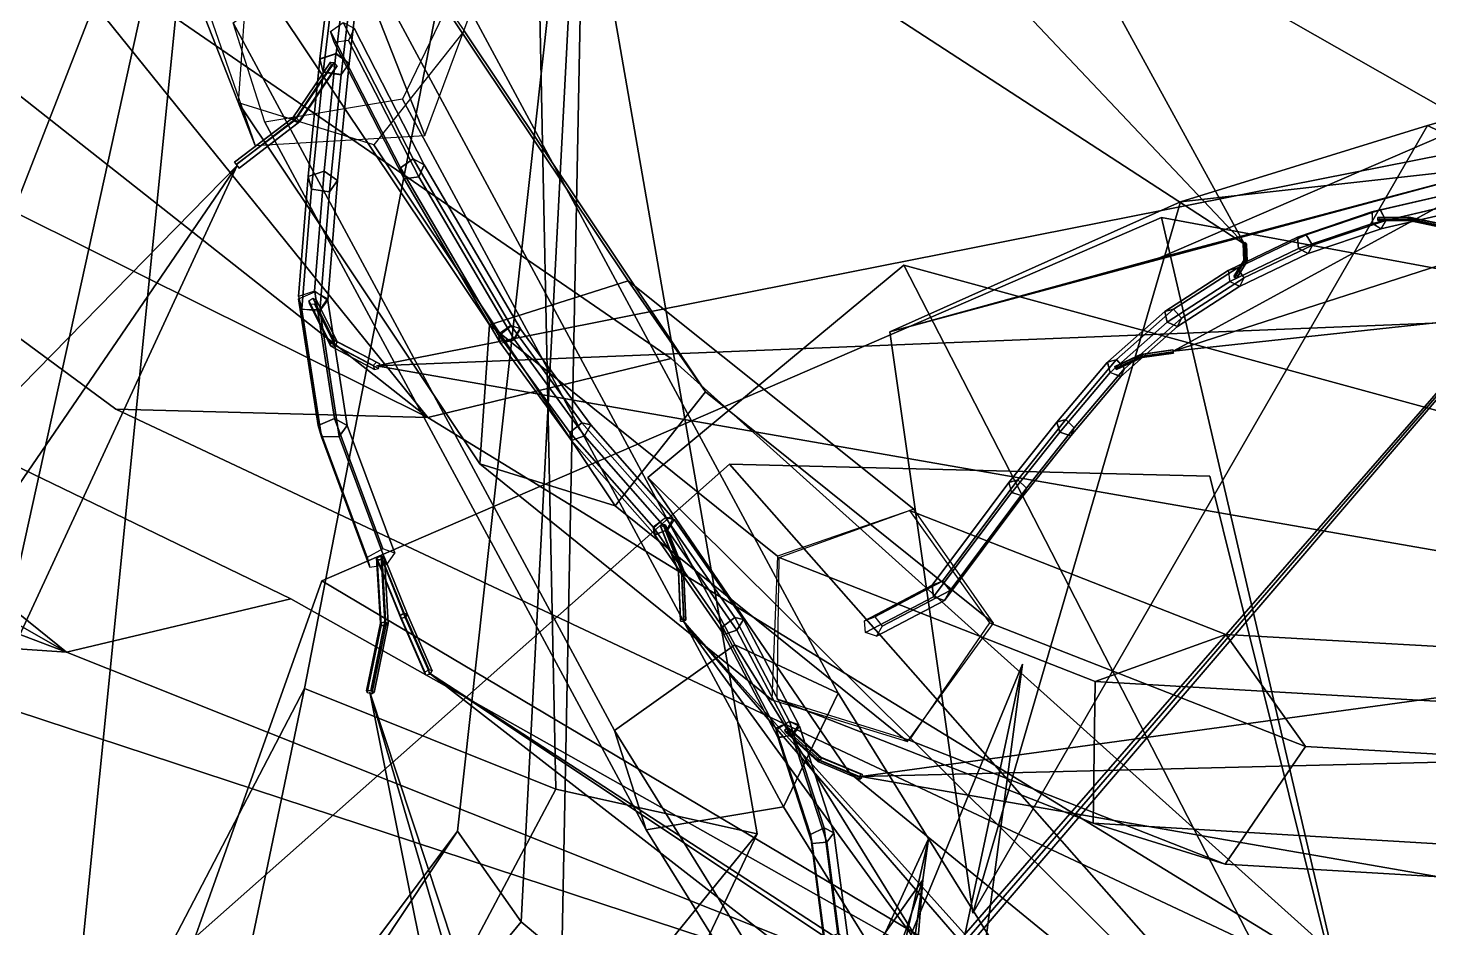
# Model space of a CAD drawing. Header units: metres. Extents: x -422 to 269, y -311 to 154.
# Drawn here: x 3.59 to 45.12, y -67.05 to -40.37 of the extents above; entities that cross this region are included whole.
import ezdxf

# ---------------------------------------------------------------- set-up
doc = ezdxf.new("R2010")
doc.units = ezdxf.units.M

msp = doc.modelspace()

# ---------------------------------------------------------------- linework, layer by layer
at = {"layer": 'coral-li_Intrnd', "color": 3}
for points in [[(8.8294, -26.9707, 441.747), (15.3531, -43.555, 476.1746), (17.01031, -39.08839, 478.0066), (10.4259, -22.3167, 443.1053)], [(2.1388, -22.4896, 443.6466), (8.822, -39.5662, 479.3189), (10.3215, -43.8486, 476.981), (3.7371, -27.07698, 442.0797)], [(3.7371, -27.07698, 442.0797), (10.3215, -43.8486, 476.981), (15.3531, -43.555, 476.1746), (8.8294, -26.9707, 441.747)], [(14.2217, -37.1578, 478.9476), (21.3775, -47.8616, 510.021), (17.2648, -49.1736, 510.5162), (10.109, -38.4697, 479.4427)], [(16.513, -40.4539, 477.2845), (23.6687, -51.1578, 508.358), (21.3775, -47.8616, 510.021), (14.2217, -37.1578, 478.9476)], [(13.2412, -37.6686, 480.4491), (24.5394, -58.6571, 504.1804), (20.9672, -61.1994, 503.6326), (9.6689, -40.2109, 479.9014)], [(16.304, -39.1038, 477.7216), (27.6022, -60.09235, 501.4528), (24.5394, -58.6571, 504.1804), (13.2412, -37.6686, 480.4491)], [(10.109, -38.4697, 479.4427), (17.2648, -49.1736, 510.5162), (16.9759, -53.2928, 509.1638), (9.8201, -42.5889, 478.0903)], [(14.6872, -42.4759, 475.509), (25.9854, -63.4644, 499.2403), (27.6022, -60.09235, 501.4528), (16.304, -39.1038, 477.7216)], [(9.6689, -40.2109, 479.9014), (20.9672, -61.1994, 503.6326), (21.9082, -64.1446, 500.5797), (10.61, -43.1562, 476.8484)], [(13.8377, -43.8337, 476.7363), (20.9935, -54.5376, 507.8098), (23.6687, -51.1578, 508.358), (16.513, -40.4539, 477.2845)], [(9.8201, -42.5889, 478.0903), (16.9759, -53.2928, 509.1638), (20.9935, -54.5376, 507.8098), (13.8377, -43.8337, 476.7363)], [(10.61, -43.1562, 476.8484), (21.9082, -64.1446, 500.5797), (25.9854, -63.4644, 499.2403), (14.6872, -42.4759, 475.509)], [(21.3775, -47.8616, 510.021), (29.846, -54.6389, 541.3796), (25.8064, -56.03267, 542.167), (17.2648, -49.1736, 510.5162)], [(23.6687, -51.1578, 508.358), (32.2104, -58.01692, 540.0087), (29.846, -54.6389, 541.3796), (21.3775, -47.8616, 510.021)], [(17.2648, -49.1736, 510.5162), (25.8064, -56.03267, 542.167), (25.6366, -60.285, 541.2902), (16.9759, -53.2928, 509.1638)], [(20.9935, -54.5376, 507.8098), (29.6542, -61.5298, 539.9362), (32.2104, -58.01692, 540.0087), (23.6687, -51.1578, 508.358)], [(16.9759, -53.2928, 509.1638), (25.6366, -60.285, 541.2902), (29.6542, -61.5298, 539.9362), (20.9935, -54.5376, 507.8098)], [(29.7186, -54.6718, 541.032), (39.09049, -58.348, 572.2198), (35.2205, -59.7446, 573.2181), (25.8486, -56.06844, 542.0303)], [(32.0883, -58.00178, 539.9274), (41.4601, -61.6779, 571.1152), (39.09049, -58.348, 572.2198), (29.7186, -54.6718, 541.032)], [(25.8486, -56.06844, 542.0303), (35.2205, -59.7446, 573.2181), (35.1622, -63.9508, 572.7397), (25.7904, -60.2745, 541.5519)], [(29.7049, -61.4875, 540.2327), (39.07676, -65.1637, 571.4205), (41.4601, -61.6779, 571.1152), (32.0883, -58.00178, 539.9274)], [(39.09049, -58.348, 572.2198), (49.2822, -58.9223, 602.9888), (45.4854, -60.3348, 604.2186), (35.2205, -59.7446, 573.2181)], [(41.4601, -61.6779, 571.1152), (51.725, -62.2682, 602.1158), (49.2822, -58.9223, 602.9888), (39.09049, -58.348, 572.2198)], [(24.5394, -58.6571, 504.1804), (40.7531, -84.8276, 519.9066), (37.1808, -87.3699, 519.3588), (20.9672, -61.1994, 503.6326)], [(27.6022, -60.09235, 501.4528), (43.2784, -85.3415, 516.4081), (40.7531, -84.8276, 519.9066), (24.5394, -58.6571, 504.1804)], [(35.2205, -59.7446, 573.2181), (45.4854, -60.3348, 604.2186), (45.5461, -64.5669, 604.1172), (35.1622, -63.9508, 572.7397)], [(25.9854, -63.4644, 499.2403), (41.3313, -88.1474, 513.7219), (43.2784, -85.3415, 516.4081), (27.6022, -60.09235, 501.4528)], [(25.7904, -60.2745, 541.5519), (35.1622, -63.9508, 572.7397), (39.07676, -65.1637, 571.4205), (29.7049, -61.4875, 540.2327)], [(20.9672, -61.1994, 503.6326), (37.1808, -87.3699, 519.3588), (37.5844, -89.3939, 515.535), (21.9082, -64.1446, 500.5797)], [(39.07676, -65.1637, 571.4205), (49.4606, -65.7798, 602.798), (51.725, -62.2682, 602.1158), (41.4601, -61.6779, 571.1152)], [(21.9082, -64.1446, 500.5797), (37.5844, -89.3939, 515.535), (41.3313, -88.1474, 513.7219), (25.9854, -63.4644, 499.2403)], [(35.1622, -63.9508, 572.7397), (45.5461, -64.5669, 604.1172), (49.4606, -65.7798, 602.798), (39.07676, -65.1637, 571.4205)]]:
    msp.add_3dface(points, dxfattribs=at)
at = {"layer": 'coral-li_Leaf', "color": 3}
for points in [[(16.02796, -21.8042, 609.7144), (18.163, -7.5402, 603.7017), (39.652, -46.7758, 560.868)], [(16.02796, -21.8042, 609.7144), (39.652, -46.7758, 560.868), (18.163, -7.5402, 603.7017)], [(34.1763, -24.8203, 624.5318), (38.7529, -10.3708, 620.7316), (48.8098, -44.6037, 570.1064)], [(34.1763, -24.8203, 624.5318), (48.8098, -44.6037, 570.1064), (38.7529, -10.3708, 620.7316)], [(48.4877, -12.2165, 745.677), (38.9905, -14.2414, 740.1945), (69.00997, -41.02373, 721.8873)], [(48.4877, -12.2165, 745.677), (69.00997, -41.02373, 721.8873), (38.9905, -14.2414, 740.1945)], [(39.652, -46.7758, 560.868), (16.8944, -31.972, 615.1464), (16.02796, -21.8042, 609.7144)], [(39.652, -46.7758, 560.868), (16.02796, -21.8042, 609.7144), (16.8944, -31.972, 615.1464)], [(85.06462, -34.6058, 587.9664), (87.9176, -22.4922, 578.5168), (37.5318, -49.9551, 555.2147)], [(85.06462, -34.6058, 587.9664), (37.5318, -49.9551, 555.2147), (87.9176, -22.4922, 578.5168)], [(48.8098, -44.6037, 570.1064), (33.3253, -35.7768, 628.1195), (34.1763, -24.8203, 624.5318)], [(48.8098, -44.6037, 570.1064), (34.1763, -24.8203, 624.5318), (33.3253, -35.7768, 628.1195)], [(19.2282, -62.9373, 558.4366), (18.4611, -25.57, 562.1741), (11.7845, -59.9527, 551.3423)], [(19.2282, -62.9373, 558.4366), (11.7845, -59.9527, 551.3423), (18.4611, -25.57, 562.1741)], [(25.2035, -64.2617, 564.9236), (18.4611, -25.57, 562.1741), (19.2282, -62.9373, 558.4366)], [(25.2035, -64.2617, 564.9236), (19.2282, -62.9373, 558.4366), (18.4611, -25.57, 562.1741)], [(18.2017, -66.8728, 584.2898), (20.1626, -29.3678, 584.9283), (16.3205, -64.1819, 574.0983)], [(18.2017, -66.8728, 584.2898), (16.3205, -64.1819, 574.0983), (20.1626, -29.3678, 584.9283)], [(19.4099, -67.8806, 593.0683), (20.1626, -29.3678, 584.9283), (18.2017, -66.8728, 584.2898)], [(19.4099, -67.8806, 593.0683), (18.2017, -66.8728, 584.2898), (20.1626, -29.3678, 584.9283)], [(8.8488, -31.1895, 426.4956), (-17.1953, -98.00974, 483.3488), (-7.8821, -107.2005, 471.8296)], [(8.8488, -31.1895, 426.4956), (-7.8821, -107.2005, 471.8296), (-17.1953, -98.00974, 483.3488)], [(-7.8821, -107.2005, 471.8296), (-0.06892, -120.0854, 453.7139), (8.8488, -31.1895, 426.4956)], [(-7.8821, -107.2005, 471.8296), (8.8488, -31.1895, 426.4956), (-0.06892, -120.0854, 453.7139)], [(37.5318, -49.9551, 555.2147), (84.5416, -44.8698, 593.2596), (85.06462, -34.6058, 587.9664)], [(37.5318, -49.9551, 555.2147), (85.06462, -34.6058, 587.9664), (84.5416, -44.8698, 593.2596)], [(15.4414, -51.9185, 707.0079), (3.307, -36.8597, 730.7693), (-3.2306, -37.1922, 724.7124)], [(15.4414, -51.9185, 707.0079), (-3.2306, -37.1922, 724.7124), (3.307, -36.8597, 730.7693)], [(22.6514, -50.1684, 712.2614), (3.307, -36.8597, 730.7693), (15.4414, -51.9185, 707.0079)], [(22.6514, -50.1684, 712.2614), (15.4414, -51.9185, 707.0079), (3.307, -36.8597, 730.7693)], [(15.4414, -51.9185, 707.0079), (-3.2306, -37.1922, 724.7124), (-11.9291, -38.3028, 718.5682)], [(15.4414, -51.9185, 707.0079), (-11.9291, -38.3028, 718.5682), (-3.2306, -37.1922, 724.7124)], [(13.9166, -50.3892, 448.5619), (80.1305, -37.2734, 510.3617), (88.5423, -47.3696, 498.9071)], [(13.9166, -50.3892, 448.5619), (88.5423, -47.3696, 498.9071), (80.1305, -37.2734, 510.3617)], [(47.4954, -44.4324, 777.679), (37.1304, -47.1856, 774.6223), (58.3843, -38.0019, 736.9721)], [(47.4954, -44.4324, 777.679), (58.3843, -38.0019, 736.9721), (37.1304, -47.1856, 774.6223)], [(15.4414, -51.9185, 707.0079), (-11.9291, -38.3028, 718.5682), (6.1895, -51.6739, 698.9246)], [(15.4414, -51.9185, 707.0079), (6.1895, -51.6739, 698.9246), (-11.9291, -38.3028, 718.5682)], [(26.6355, -72.6603, 598.7407), (55.1225, -39.9657, 593.3554), (28.1522, -71.4602, 589.033)], [(26.6355, -72.6603, 598.7407), (28.1522, -71.4602, 589.033), (55.1225, -39.9657, 593.3554)], [(28.1522, -71.4602, 589.033), (55.1225, -39.9657, 593.3554), (30.5363, -68.4113, 577.797)], [(28.1522, -71.4602, 589.033), (30.5363, -68.4113, 577.797), (55.1225, -39.9657, 593.3554)], [(54.4374, -40.64, 780.0219), (45.07142, -43.2593, 805.351), (47.4954, -44.4324, 777.679)], [(54.4374, -40.64, 780.0219), (47.4954, -44.4324, 777.679), (45.07142, -43.2593, 805.351)], [(45.07142, -43.2593, 805.351), (31.598, -66.613, 828.7953), (37.754, -45.5209, 802.7347)], [(45.07142, -43.2593, 805.351), (37.754, -45.5209, 802.7347), (31.598, -66.613, 828.7953)], [(47.4954, -44.4324, 777.679), (45.07142, -43.2593, 805.351), (37.754, -45.5209, 802.7347)], [(47.4954, -44.4324, 777.679), (37.754, -45.5209, 802.7347), (45.07142, -43.2593, 805.351)], [(47.4954, -44.4324, 777.679), (37.754, -45.5209, 802.7347), (29.1364, -49.3808, 800.4421)], [(47.4954, -44.4324, 777.679), (29.1364, -49.3808, 800.4421), (37.754, -45.5209, 802.7347)], [(47.4954, -44.4324, 777.679), (29.1364, -49.3808, 800.4421), (37.1304, -47.1856, 774.6223)], [(47.4954, -44.4324, 777.679), (37.1304, -47.1856, 774.6223), (29.1364, -49.3808, 800.4421)], [(9.782, -44.4468, 439.39), (-46.3025, -101.7557, 483.5005), (-37.1597, -113.1138, 473.9453)], [(9.782, -44.4468, 439.39), (-37.1597, -113.1138, 473.9453), (-46.3025, -101.7557, 483.5005)], [(-37.1597, -113.1138, 473.9453), (-28.7349, -127.6061, 457.385), (9.782, -44.4468, 439.39)], [(-37.1597, -113.1138, 473.9453), (9.782, -44.4468, 439.39), (-28.7349, -127.6061, 457.385)], [(37.754, -45.5209, 802.7347), (31.598, -66.613, 828.7953), (29.1364, -49.3808, 800.4421)], [(37.754, -45.5209, 802.7347), (29.1364, -49.3808, 800.4421), (31.598, -66.613, 828.7953)], [(4.7261, -58.8777, 712.988), (-10.1312, -46.8893, 736.9495), (-16.132, -46.9452, 730.3521)], [(4.7261, -58.8777, 712.988), (-16.132, -46.9452, 730.3521), (-10.1312, -46.8893, 736.9495)], [(11.3776, -57.2993, 718.9808), (-10.1312, -46.8893, 736.9495), (4.7261, -58.8777, 712.988)], [(11.3776, -57.2993, 718.9808), (4.7261, -58.8777, 712.988), (-10.1312, -46.8893, 736.9495)], [(4.7261, -58.8777, 712.988), (-16.132, -46.9452, 730.3521), (-24.2304, -47.8742, 723.4096)], [(4.7261, -58.8777, 712.988), (-24.2304, -47.8742, 723.4096), (-16.132, -46.9452, 730.3521)], [(88.5423, -47.3696, 498.9071), (97.9861, -65.04627, 486.5136), (13.9166, -50.3892, 448.5619)], [(88.5423, -47.3696, 498.9071), (13.9166, -50.3892, 448.5619), (97.9861, -65.04627, 486.5136)], [(4.7261, -58.8777, 712.988), (-24.2304, -47.8742, 723.4096), (-3.8468, -58.2947, 704.2039)], [(4.7261, -58.8777, 712.988), (-3.8468, -58.2947, 704.2039), (-24.2304, -47.8742, 723.4096)], [(44.2636, -69.601, 674.4064), (22.6514, -50.1684, 712.2614), (15.4414, -51.9185, 707.0079)], [(44.2636, -69.601, 674.4064), (15.4414, -51.9185, 707.0079), (22.6514, -50.1684, 712.2614)], [(15.4414, -51.9185, 707.0079), (6.1895, -51.6739, 698.9246), (44.2636, -69.601, 674.4064)], [(15.4414, -51.9185, 707.0079), (44.2636, -69.601, 674.4064), (6.1895, -51.6739, 698.9246)], [(28.273, -62.5628, 496.9075), (104.0102, -52.2084, 502.7668), (103.464, -60.7, 490.8983)], [(28.273, -62.5628, 496.9075), (103.464, -60.7, 490.8983), (104.0102, -52.2084, 502.7668)], [(37.05056, -71.7541, 681.4352), (11.3776, -57.2993, 718.9808), (4.7261, -58.8777, 712.988)], [(37.05056, -71.7541, 681.4352), (4.7261, -58.8777, 712.988), (11.3776, -57.2993, 718.9808)], [(22.9997, -57.9334, 492.1907), (73.4949, -114.1384, 505.1874), (72.3439, -114.9954, 490.6544)], [(22.9997, -57.9334, 492.1907), (72.3439, -114.9954, 490.6544), (73.4949, -114.1384, 505.1874)], [(72.3439, -114.9954, 490.6544), (67.4356, -119.0741, 471.9749), (22.9997, -57.9334, 492.1907)], [(72.3439, -114.9954, 490.6544), (22.9997, -57.9334, 492.1907), (67.4356, -119.0741, 471.9749)], [(4.7261, -58.8777, 712.988), (-3.8468, -58.2947, 704.2039), (37.05056, -71.7541, 681.4352)], [(4.7261, -58.8777, 712.988), (37.05056, -71.7541, 681.4352), (-3.8468, -58.2947, 704.2039)], [(27.7288, -84.2974, 723.2428), (33.06549, -59.2292, 745.7157), (26.03979, -76.2777, 718.0227)], [(27.7288, -84.2974, 723.2428), (26.03979, -76.2777, 718.0227), (33.06549, -59.2292, 745.7157)], [(28.9359, -90.2897, 728.5474), (33.06549, -59.2292, 745.7157), (27.7288, -84.2974, 723.2428)], [(28.9359, -90.2897, 728.5474), (27.7288, -84.2974, 723.2428), (33.06549, -59.2292, 745.7157)], [(15.4539, -59.4754, 453.4123), (69.6999, -94.7582, 518.1272), (77.5487, -100.8971, 503.8229)], [(15.4539, -59.4754, 453.4123), (77.5487, -100.8971, 503.8229), (69.6999, -94.7582, 518.1272)], [(77.5487, -100.8971, 503.8229), (84.7795, -113.3879, 485.1966), (15.4539, -59.4754, 453.4123)], [(77.5487, -100.8971, 503.8229), (15.4539, -59.4754, 453.4123), (84.7795, -113.3879, 485.1966)], [(5.9436, -87.9887, 567.0916), (11.7845, -59.9527, 551.3423), (-1.7136, -85.8371, 557.7249)], [(5.9436, -87.9887, 567.0916), (-1.7136, -85.8371, 557.7249), (11.7845, -59.9527, 551.3423)], [(5.9436, -87.9887, 567.0916), (19.2282, -62.9373, 558.4366), (11.7845, -59.9527, 551.3423)], [(5.9436, -87.9887, 567.0916), (11.7845, -59.9527, 551.3423), (19.2282, -62.9373, 558.4366)], [(13.7229, -60.05793, 452.7864), (27.3334, -128.1166, 512.4379), (35.5973, -134.5255, 498.4903)], [(13.7229, -60.05793, 452.7864), (35.5973, -134.5255, 498.4903), (27.3334, -128.1166, 512.4379)], [(35.5973, -134.5255, 498.4903), (41.8966, -145.3076, 478.5076), (13.7229, -60.05793, 452.7864)], [(35.5973, -134.5255, 498.4903), (13.7229, -60.05793, 452.7864), (41.8966, -145.3076, 478.5076)], [(103.464, -60.7, 490.8983), (103.0486, -75.5468, 477.8963), (28.273, -62.5628, 496.9075)], [(103.464, -60.7, 490.8983), (28.273, -62.5628, 496.9075), (103.0486, -75.5468, 477.8963)], [(5.9436, -87.9887, 567.0916), (25.2035, -64.2617, 564.9236), (19.2282, -62.9373, 558.4366)], [(5.9436, -87.9887, 567.0916), (19.2282, -62.9373, 558.4366), (25.2035, -64.2617, 564.9236)], [(-0.6458, -89.7313, 585.3918), (16.3205, -64.1819, 574.0983), (-1.5586, -88.1099, 573.2454)], [(-0.6458, -89.7313, 585.3918), (-1.5586, -88.1099, 573.2454), (16.3205, -64.1819, 574.0983)], [(-0.6458, -89.7313, 585.3918), (18.2017, -66.8728, 584.2898), (16.3205, -64.1819, 574.0983)], [(-0.6458, -89.7313, 585.3918), (16.3205, -64.1819, 574.0983), (18.2017, -66.8728, 584.2898)], [(12.8257, -90.3944, 572.5225), (25.2035, -64.2617, 564.9236), (5.9436, -87.9887, 567.0916)], [(12.8257, -90.3944, 572.5225), (5.9436, -87.9887, 567.0916), (25.2035, -64.2617, 564.9236)], [(24.8545, -88.2733, 716.4998), (30.2765, -64.4138, 740.2328), (23.107, -79.9937, 711.7236)], [(24.8545, -88.2733, 716.4998), (23.107, -79.9937, 711.7236), (30.2765, -64.4138, 740.2328)], [(26.115, -94.5343, 721.4713), (30.2765, -64.4138, 740.2328), (24.8545, -88.2733, 716.4998)], [(26.115, -94.5343, 721.4713), (24.8545, -88.2733, 716.4998), (30.2765, -64.4138, 740.2328)], [(19.3424, -97.4478, 513.4589), (30.1134, -65.6266, 496.658), (10.1946, -93.6454, 509.3961)], [(19.3424, -97.4478, 513.4589), (10.1946, -93.6454, 509.3961), (30.1134, -65.6266, 496.658)], [(27.405, -99.3787, 516.7458), (30.1134, -65.6266, 496.658), (19.3424, -97.4478, 513.4589)], [(27.405, -99.3787, 516.7458), (19.3424, -97.4478, 513.4589), (30.1134, -65.6266, 496.658)], [(-0.6458, -89.7313, 585.3918), (19.4099, -67.8806, 593.0683), (18.2017, -66.8728, 584.2898)], [(-0.6458, -89.7313, 585.3918), (18.2017, -66.8728, 584.2898), (19.4099, -67.8806, 593.0683)]]:
    msp.add_3dface(points, dxfattribs=at)
at = {"layer": 'coral-li_Mrstm', "color": 3}
for points in [[(44.08568, -75.6632, 716.5042), (37.1841, -45.9882, 748.7649), (12.2984, -56.7617, 759.0273)], [(44.08568, -75.6632, 716.5042), (12.2984, -56.7617, 759.0273), (37.1841, -45.9882, 748.7649)], [(44.08568, -75.6632, 716.5042), (58.3377, -49.9068, 721.7338), (37.1841, -45.9882, 748.7649)], [(44.08568, -75.6632, 716.5042), (37.1841, -45.9882, 748.7649), (58.3377, -49.9068, 721.7338)], [(44.08568, -75.6632, 716.5042), (29.5506, -47.4008, 747.6723), (21.9633, -53.6983, 715.2607)], [(44.08568, -75.6632, 716.5042), (21.9633, -53.6983, 715.2607), (29.5506, -47.4008, 747.6723)], [(44.08568, -75.6632, 716.5042), (51.6884, -53.4428, 767.7328), (29.5506, -47.4008, 747.6723)], [(44.08568, -75.6632, 716.5042), (29.5506, -47.4008, 747.6723), (51.6884, -53.4428, 767.7328)], [(44.08568, -75.6632, 716.5042), (66.1903, -62.4704, 752.8196), (57.1593, -48.2001, 723.4507)], [(44.08568, -75.6632, 716.5042), (57.1593, -48.2001, 723.4507), (66.1903, -62.4704, 752.8196)], [(44.08568, -75.6632, 716.5042), (57.1593, -48.2001, 723.4507), (50.704, -51.6418, 705.4044)], [(44.08568, -75.6632, 716.5042), (50.704, -51.6418, 705.4044), (57.1593, -48.2001, 723.4507)], [(44.08568, -75.6632, 716.5042), (62.6513, -58.8295, 704.848), (58.3377, -49.9068, 721.7338)], [(44.08568, -75.6632, 716.5042), (58.3377, -49.9068, 721.7338), (62.6513, -58.8295, 704.848)], [(44.08568, -75.6632, 716.5042), (24.3804, -53.3029, 714.1421), (6.01848, -69.5613, 738.4735)], [(44.08568, -75.6632, 716.5042), (6.01848, -69.5613, 738.4735), (24.3804, -53.3029, 714.1421)], [(44.08568, -75.6632, 716.5042), (38.6184, -53.6524, 700.7068), (24.3804, -53.3029, 714.1421)], [(44.08568, -75.6632, 716.5042), (24.3804, -53.3029, 714.1421), (38.6184, -53.6524, 700.7068)], [(44.08568, -75.6632, 716.5042), (70.1406, -69.1693, 751.8307), (51.6884, -53.4428, 767.7328)], [(44.08568, -75.6632, 716.5042), (51.6884, -53.4428, 767.7328), (70.1406, -69.1693, 751.8307)], [(44.08568, -75.6632, 716.5042), (21.9633, -53.6983, 715.2607), (27.9397, -62.4564, 698.9278)], [(44.08568, -75.6632, 716.5042), (27.9397, -62.4564, 698.9278), (21.9633, -53.6983, 715.2607)], [(44.08568, -75.6632, 716.5042), (12.2984, -56.7617, 759.0273), (4.9884, -77.2965, 737.7225)], [(44.08568, -75.6632, 716.5042), (4.9884, -77.2965, 737.7225), (12.2984, -56.7617, 759.0273)], [(44.08568, -75.6632, 716.5042), (68.3906, -90.2272, 765.2184), (66.1903, -62.4704, 752.8196)], [(44.08568, -75.6632, 716.5042), (66.1903, -62.4704, 752.8196), (68.3906, -90.2272, 765.2184)]]:
    msp.add_3dface(points, dxfattribs=at)
at = {"layer": 'coral-li_Petiole', "color": 3}
for points in [[(13.1159, -37.7284, 435.1492), (12.7153, -41.1262, 438.6627), (12.2353, -41.2867, 438.4524), (12.6371, -37.9382, 434.9845)], [(13.5054, -37.9681, 434.8641), (13.1022, -41.4171, 438.4257), (12.7153, -41.1262, 438.6627), (13.1159, -37.7284, 435.1492)], [(12.6371, -37.9382, 434.9845), (12.2353, -41.2867, 438.4524), (12.3371, -41.6729, 438.0906), (12.7422, -38.3026, 434.6016)], [(13.2758, -38.321, 434.5276), (12.8698, -41.7531, 438.0742), (13.1022, -41.4171, 438.4257), (13.5054, -37.9681, 434.8641)], [(12.7422, -38.3026, 434.6016), (12.3371, -41.6729, 438.0906), (12.8698, -41.7531, 438.0742), (13.2758, -38.321, 434.5276)], [(12.9235, -40.2053, 478.3245), (15.00063, -44.2522, 483.5614), (14.6294, -44.5164, 483.5045), (12.5523, -40.4695, 478.2676)], [(13.2518, -40.3736, 478.0643), (15.3289, -44.4205, 483.3011), (15.00063, -44.2522, 483.5614), (12.9235, -40.2053, 478.3245)], [(12.5523, -40.4695, 478.2676), (14.6294, -44.5164, 483.5045), (14.7373, -44.8416, 483.2104), (12.6602, -40.7947, 477.9735)], [(13.09006, -40.7358, 477.8486), (15.1671, -44.7826, 483.0854), (15.3289, -44.4205, 483.3011), (13.2518, -40.3736, 478.0643)], [(12.6602, -40.7947, 477.9735), (14.7373, -44.8416, 483.2104), (15.1671, -44.7826, 483.0854), (13.09006, -40.7358, 477.8486)], [(12.6569, -41.3912, 438.45), (11.5435, -43.04432, 439.4109), (11.4379, -43.03162, 439.3104), (12.5512, -41.3785, 438.3495)], [(12.5512, -41.3785, 438.3495), (11.4379, -43.03162, 439.3104), (11.4718, -43.1183, 439.2005), (12.5852, -41.4652, 438.2396)], [(12.5852, -41.4652, 438.2396), (11.4718, -43.1183, 439.2005), (11.5961, -43.184, 439.2315), (12.7095, -41.5309, 438.2706)], [(12.7536, -41.4855, 438.3999), (11.6402, -43.1385, 439.3608), (11.5435, -43.04432, 439.4109), (12.6569, -41.3912, 438.45)], [(12.7095, -41.5309, 438.2706), (11.5961, -43.184, 439.2315), (11.6402, -43.1385, 439.3608), (12.7536, -41.4855, 438.3999)], [(12.7146, -41.1325, 438.6691), (12.3687, -44.6103, 442.1134), (11.8887, -44.7708, 441.9032), (12.2346, -41.293, 438.4588)], [(12.2346, -41.293, 438.4588), (11.8887, -44.7708, 441.9032), (11.9915, -45.1482, 441.5324), (12.3374, -41.6705, 438.0881)], [(13.1025, -41.4146, 438.4232), (12.7566, -44.8924, 441.8676), (12.3687, -44.6103, 442.1134), (12.7146, -41.1325, 438.6691)], [(12.8707, -41.7452, 438.0662), (12.5248, -45.2229, 441.5105), (12.7566, -44.8924, 441.8676), (13.1025, -41.4146, 438.4232)], [(12.3374, -41.6705, 438.0881), (11.9915, -45.1482, 441.5324), (12.5248, -45.2229, 441.5105), (12.8707, -41.7452, 438.0662)], [(11.5435, -43.04432, 439.4109), (9.7629, -44.4142, 439.507), (9.7072, -44.3492, 439.3881), (11.4379, -43.03162, 439.3104)], [(11.4379, -43.03162, 439.3104), (9.7072, -44.3492, 439.3881), (9.756, -44.4204, 439.2728), (11.4718, -43.1183, 439.2005)], [(11.4718, -43.1183, 439.2005), (9.756, -44.4204, 439.2728), (9.8405, -44.5278, 439.3184), (11.5961, -43.184, 439.2315)], [(11.6402, -43.1385, 439.3608), (9.8447, -44.524, 439.4623), (9.7629, -44.4142, 439.507), (11.5435, -43.04432, 439.4109)], [(11.5961, -43.184, 439.2315), (9.8405, -44.5278, 439.3184), (9.8447, -44.524, 439.4623), (11.6402, -43.1385, 439.3608)], [(15.00063, -44.2522, 483.5614), (17.8967, -49.1932, 487.6068), (17.5255, -49.4573, 487.5498), (14.6294, -44.5164, 483.5045)], [(15.3289, -44.4205, 483.3011), (18.1871, -49.293, 487.2758), (17.8967, -49.1932, 487.6068), (15.00063, -44.2522, 483.5614)], [(15.1671, -44.7826, 483.0854), (18.0021, -49.6131, 487.0168), (18.1871, -49.293, 487.2758), (15.3289, -44.4205, 483.3011)], [(12.3687, -44.6103, 442.1134), (12.07986, -48.1707, 445.4908), (11.5998, -48.3312, 445.2805), (11.8887, -44.7708, 441.9032)], [(11.8887, -44.7708, 441.9032), (11.5998, -48.3312, 445.2805), (11.7034, -48.6996, 444.901), (11.9915, -45.1482, 441.5324)], [(12.7566, -44.8924, 441.8676), (12.4685, -48.4438, 445.2362), (12.07986, -48.1707, 445.4908), (12.3687, -44.6103, 442.1134)], [(14.6294, -44.5164, 483.5045), (17.5255, -49.4573, 487.5498), (17.5955, -49.7141, 487.1851), (14.7373, -44.8416, 483.2104)], [(14.7373, -44.8416, 483.2104), (17.5955, -49.7141, 487.1851), (18.0021, -49.6131, 487.0168), (15.1671, -44.7826, 483.0854)], [(11.9915, -45.1482, 441.5324), (11.7034, -48.6996, 444.901), (12.2372, -48.7688, 444.8737), (12.5248, -45.2229, 441.5105)], [(12.5248, -45.2229, 441.5105), (12.2372, -48.7688, 444.8737), (12.4685, -48.4438, 445.2362), (12.7566, -44.8924, 441.8676)], [(43.68, -45.7613, 563.7381), (45.9495, -45.2332, 566.0095), (45.7068, -45.2912, 566.2654), (43.4373, -45.8194, 563.994)], [(43.834, -46.07344, 563.6567), (46.1035, -45.5453, 565.9281), (45.9495, -45.2332, 566.0095), (43.68, -45.7613, 563.7381)], [(43.4373, -45.8194, 563.994), (45.7068, -45.2912, 566.2654), (45.7086, -45.6398, 566.3446), (43.4392, -46.1679, 564.0732)], [(43.4392, -46.1679, 564.0732), (45.7086, -45.6398, 566.3446), (45.9575, -45.7991, 566.133), (43.688, -46.3273, 563.8616)], [(43.688, -46.3273, 563.8616), (45.9575, -45.7991, 566.133), (46.1035, -45.5453, 565.9281), (43.834, -46.07344, 563.6567)], [(41.4709, -46.5056, 561.425), (43.6695, -45.7641, 563.7278), (43.4242, -45.8233, 563.981), (41.2187, -46.5684, 561.6704)], [(41.2187, -46.5684, 561.6704), (43.4242, -45.8233, 563.981), (43.4415, -46.1676, 564.0754), (41.2524, -46.9063, 561.782)], [(41.6628, -46.8041, 561.3827), (43.8405, -46.07123, 563.6633), (43.6695, -45.7641, 563.7278), (41.4709, -46.5056, 561.425)], [(41.5311, -47.0542, 561.6014), (43.7026, -46.3231, 563.8761), (43.8405, -46.07123, 563.6633), (41.6628, -46.8041, 561.3827)], [(43.601, -45.9913, 563.899), (44.4999, -45.9814, 564.2715), (44.4957, -46.04353, 564.2833), (43.5968, -46.05342, 563.9108)], [(43.5968, -46.05342, 563.9108), (44.4957, -46.04353, 564.2833), (44.5175, -46.07471, 564.2313), (43.6187, -46.0846, 563.8589)], [(43.625, -45.9837, 563.8409), (44.5239, -45.9738, 564.2134), (44.4999, -45.9814, 564.2715), (43.601, -45.9913, 563.899)], [(43.6187, -46.0846, 563.8589), (44.5175, -46.07471, 564.2313), (44.5347, -46.03114, 564.1887), (43.6359, -46.04103, 563.8163)], [(43.6359, -46.04103, 563.8163), (44.5347, -46.03114, 564.1887), (44.5239, -45.9738, 564.2134), (43.625, -45.9837, 563.8409)], [(44.4999, -45.9814, 564.2715), (45.4744, -46.1868, 564.2557), (45.4616, -46.248, 564.2659), (44.4957, -46.04353, 564.2833)], [(44.4957, -46.04353, 564.2833), (45.4616, -46.248, 564.2659), (45.4544, -46.2761, 564.2084), (44.5175, -46.07471, 564.2313)], [(44.5239, -45.9738, 564.2134), (45.4753, -46.1767, 564.1932), (45.4744, -46.1868, 564.2557), (44.4999, -45.9814, 564.2715)], [(44.5175, -46.07471, 564.2313), (45.4544, -46.2761, 564.2084), (45.4629, -46.2316, 564.1641), (44.5347, -46.03114, 564.1887)], [(44.5347, -46.03114, 564.1887), (45.4629, -46.2316, 564.1641), (45.4753, -46.1767, 564.1932), (44.5239, -45.9738, 564.2134)], [(39.4348, -47.4823, 559.0822), (41.4709, -46.5056, 561.425), (41.2187, -46.5684, 561.6704), (39.1826, -47.5451, 559.3276)], [(39.6268, -47.7808, 559.0399), (41.6628, -46.8041, 561.3827), (41.4709, -46.5056, 561.425), (39.4348, -47.4823, 559.0822)], [(41.2524, -46.9063, 561.782), (43.4415, -46.1676, 564.0754), (43.7026, -46.3231, 563.8761), (41.5311, -47.0542, 561.6014)], [(39.1826, -47.5451, 559.3276), (41.2187, -46.5684, 561.6704), (41.2524, -46.9063, 561.782), (39.2164, -47.883, 559.4391)], [(39.2164, -47.883, 559.4391), (41.2524, -46.9063, 561.782), (41.5311, -47.0542, 561.6014), (39.495, -48.0309, 559.2586)], [(39.495, -48.0309, 559.2586), (41.5311, -47.0542, 561.6014), (41.6628, -46.8041, 561.3827), (39.6268, -47.7808, 559.0399)], [(39.6797, -47.2407, 560.012), (39.6581, -46.73, 560.84), (39.6029, -46.7571, 560.8552), (39.6268, -47.2595, 560.0412)], [(39.6268, -47.2595, 560.0412), (39.6029, -46.7571, 560.8552), (39.6151, -46.8098, 560.8881), (39.6381, -47.3153, 560.0688)], [(39.6381, -47.3153, 560.0688), (39.6151, -46.8098, 560.8881), (39.6791, -46.8153, 560.8931), (39.6993, -47.3311, 560.0565)], [(39.7243, -47.2847, 560.0214), (39.7049, -46.7658, 560.8632), (39.6581, -46.73, 560.84), (39.6797, -47.2407, 560.012)], [(39.6993, -47.3311, 560.0565), (39.6791, -46.8153, 560.8931), (39.7049, -46.7658, 560.8632), (39.7243, -47.2847, 560.0214)], [(39.397, -47.6997, 559.202), (39.6797, -47.2407, 560.012), (39.6268, -47.2595, 560.0412), (39.3441, -47.7186, 559.2312)], [(39.3441, -47.7186, 559.2312), (39.6268, -47.2595, 560.0412), (39.6381, -47.3153, 560.0688), (39.3554, -47.7744, 559.2589)], [(39.3554, -47.7744, 559.2589), (39.6381, -47.3153, 560.0688), (39.6993, -47.3311, 560.0565), (39.4166, -47.7902, 559.2465)], [(39.4416, -47.7437, 559.2114), (39.7243, -47.2847, 560.0214), (39.6797, -47.2407, 560.012), (39.397, -47.6997, 559.202)], [(39.4166, -47.7902, 559.2465), (39.6993, -47.3311, 560.0565), (39.7243, -47.2847, 560.0214), (39.4416, -47.7437, 559.2114)], [(37.5449, -48.7038, 556.6802), (39.4254, -47.4871, 559.0717), (39.1668, -47.5542, 559.309), (37.2835, -48.7742, 556.9136)], [(37.2835, -48.7742, 556.9136), (39.1668, -47.5542, 559.309), (39.2158, -47.8839, 559.4381), (37.3514, -49.0903, 557.066)], [(37.7769, -48.9757, 556.6863), (39.6367, -47.7747, 559.0518), (39.4254, -47.4871, 559.0717), (37.5449, -48.7038, 556.6802)], [(37.3514, -49.0903, 557.066), (39.2158, -47.8839, 559.4381), (39.5106, -48.02226, 559.2767), (37.6609, -49.2167, 556.9235)], [(37.6609, -49.2167, 556.9235), (39.5106, -48.02226, 559.2767), (39.6367, -47.7747, 559.0518), (37.7769, -48.9757, 556.6863)], [(12.08459, -48.1866, 445.504), (12.6668, -51.9511, 448.5971), (12.1864, -52.159, 448.4345), (11.6042, -48.3945, 445.3414)], [(11.6042, -48.3945, 445.3414), (12.1864, -52.159, 448.4345), (12.2836, -52.4865, 448.0177), (11.7013, -48.722, 444.9246)], [(12.03046, -48.3799, 445.2253), (12.6519, -49.6125, 446.9545), (12.5301, -49.6927, 446.9411), (11.9086, -48.4601, 445.2119)], [(11.9086, -48.4601, 445.2119), (12.5301, -49.6927, 446.9411), (12.5597, -49.8022, 446.8524), (11.9382, -48.5696, 445.1232)], [(11.9382, -48.5696, 445.1232), (12.5597, -49.8022, 446.8524), (12.6972, -49.791, 446.811), (12.07574, -48.5584, 445.0818)], [(12.1323, -48.4418, 445.1445), (12.7538, -49.6744, 446.8737), (12.6519, -49.6125, 446.9545), (12.03046, -48.3799, 445.2253)], [(12.07574, -48.5584, 445.0818), (12.6972, -49.791, 446.811), (12.7538, -49.6744, 446.8737), (12.1323, -48.4418, 445.1445)], [(12.467, -48.3906, 445.1837), (13.04926, -52.1551, 448.2768), (12.6668, -51.9511, 448.5971), (12.08459, -48.1866, 445.504)], [(12.2315, -48.7196, 444.8276), (12.8137, -52.4841, 447.9207), (13.04926, -52.1551, 448.2768), (12.467, -48.3906, 445.1837)], [(11.7013, -48.722, 444.9246), (12.2836, -52.4865, 448.0177), (12.8137, -52.4841, 447.9207), (12.2315, -48.7196, 444.8276)], [(35.8547, -50.1983, 554.3354), (37.5449, -48.7038, 556.6802), (37.2835, -48.7742, 556.9136), (35.5933, -50.2687, 554.5687)], [(35.5933, -50.2687, 554.5687), (37.2835, -48.7742, 556.9136), (37.3514, -49.0903, 557.066), (35.6612, -50.5847, 554.7212)], [(36.08669, -50.4701, 554.3415), (37.7769, -48.9757, 556.6863), (37.5449, -48.7038, 556.6802), (35.8547, -50.1983, 554.3354)], [(35.9707, -50.7111, 554.5787), (37.6609, -49.2167, 556.9235), (37.7769, -48.9757, 556.6863), (36.08669, -50.4701, 554.3415)], [(17.9041, -49.2023, 487.6134), (20.00348, -52.07319, 489.6746), (19.6472, -52.3604, 489.6372), (17.5479, -49.4896, 487.5761)], [(18.1694, -49.2665, 487.2538), (20.2687, -52.1374, 489.3149), (20.00348, -52.07319, 489.6746), (17.9041, -49.2023, 487.6134)], [(17.9835, -49.5874, 486.9962), (20.08283, -52.4583, 489.0573), (20.2687, -52.1374, 489.3149), (18.1694, -49.2665, 487.2538)], [(35.6612, -50.5847, 554.7212), (37.3514, -49.0903, 557.066), (37.6609, -49.2167, 556.9235), (35.9707, -50.7111, 554.5787)], [(12.6519, -49.6125, 446.9545), (13.9177, -50.2749, 448.6071), (13.8209, -50.3803, 448.6385), (12.5301, -49.6927, 446.9411)], [(12.5301, -49.6927, 446.9411), (13.8209, -50.3803, 448.6385), (13.858, -50.4973, 448.5631), (12.5597, -49.8022, 446.8524)], [(12.5597, -49.8022, 446.8524), (13.858, -50.4973, 448.5631), (13.9755, -50.466, 448.486), (12.6972, -49.791, 446.811)], [(12.7538, -49.6744, 446.8737), (14.01227, -50.3294, 448.5131), (13.9177, -50.2749, 448.6071), (12.6519, -49.6125, 446.9545)], [(12.6972, -49.791, 446.811), (13.9755, -50.466, 448.486), (14.01227, -50.3294, 448.5131), (12.7538, -49.6744, 446.8737)], [(17.5479, -49.4896, 487.5761), (19.6472, -52.3604, 489.6372), (19.7009, -52.5953, 489.2554), (17.6016, -49.7244, 487.1943)], [(17.6016, -49.7244, 487.1943), (19.7009, -52.5953, 489.2554), (20.08283, -52.4583, 489.0573), (17.9835, -49.5874, 486.9962)], [(34.349, -51.974, 552.0302), (35.843, -50.2092, 554.3197), (35.5791, -50.2834, 554.5491), (34.08197, -52.05207, 552.2545)], [(34.6026, -52.2231, 552.0668), (36.0935, -50.4623, 554.3513), (35.843, -50.2092, 554.3197), (34.349, -51.974, 552.0302)], [(35.835, -50.4054, 554.4761), (36.5934, -50.04472, 554.9674), (36.5601, -50.04794, 555.0212), (35.8017, -50.4086, 554.5299)], [(35.8017, -50.4086, 554.5299), (36.5601, -50.04794, 555.0212), (36.5702, -50.1047, 555.0474), (35.8117, -50.4654, 554.5561)], [(35.8117, -50.4654, 554.5561), (36.5702, -50.1047, 555.0474), (36.6104, -50.137, 555.0089), (35.852, -50.4977, 554.5176)], [(35.8659, -50.4601, 554.4686), (36.6244, -50.09948, 554.9599), (36.5934, -50.04472, 554.9674), (35.835, -50.4054, 554.4761)], [(35.852, -50.4977, 554.5176), (36.6104, -50.137, 555.0089), (36.6244, -50.09948, 554.9599), (35.8659, -50.4601, 554.4686)], [(36.5934, -50.04472, 554.9674), (37.5335, -49.9129, 555.181), (37.5192, -49.9106, 555.2427), (36.5601, -50.04794, 555.0212)], [(36.5601, -50.04794, 555.0212), (37.5192, -49.9106, 555.2427), (37.5221, -49.9694, 555.2659), (36.5702, -50.1047, 555.0474)], [(36.5702, -50.1047, 555.0474), (37.5221, -49.9694, 555.2659), (37.5386, -50.00869, 555.2176), (36.6104, -50.137, 555.0089)], [(36.6244, -50.09948, 554.9599), (37.5454, -49.9731, 555.1656), (37.5335, -49.9129, 555.181), (36.5934, -50.04472, 554.9674)], [(36.6104, -50.137, 555.0089), (37.5386, -50.00869, 555.2176), (37.5454, -49.9731, 555.1656), (36.6244, -50.09948, 554.9599)], [(34.08197, -52.05207, 552.2545), (35.5791, -50.2834, 554.5491), (35.664, -50.583, 554.7245), (34.168, -52.3501, 552.4319)], [(34.168, -52.3501, 552.4319), (35.664, -50.583, 554.7245), (35.9867, -50.6952, 554.6005), (34.4947, -52.4575, 552.3141)], [(34.4947, -52.4575, 552.3141), (35.9867, -50.6952, 554.6005), (36.0935, -50.4623, 554.3513), (34.6026, -52.2231, 552.0668)], [(12.6668, -51.9511, 448.5971), (14.1034, -55.8098, 451.3047), (13.6347, -56.06766, 451.1857), (12.1864, -52.159, 448.4345)], [(12.1864, -52.159, 448.4345), (13.6347, -56.06766, 451.1857), (13.7156, -56.3532, 450.7358), (12.2836, -52.4865, 448.0177)], [(13.04926, -52.1551, 448.2768), (14.4629, -55.9423, 450.9256), (14.1034, -55.8098, 451.3047), (12.6668, -51.9511, 448.5971)], [(12.8137, -52.4841, 447.9207), (14.2246, -56.2761, 450.576), (14.4629, -55.9423, 450.9256), (13.04926, -52.1551, 448.2768)], [(20.00348, -52.07319, 489.6746), (22.4784, -54.883, 491.4031), (22.1404, -55.1931, 491.3829), (19.6472, -52.3604, 489.6372)], [(20.2687, -52.1374, 489.3149), (22.7135, -54.9123, 491.0188), (22.4784, -54.883, 491.4031), (20.00348, -52.07319, 489.6746)], [(20.08283, -52.4583, 489.0573), (22.527, -55.2341, 490.7628), (22.7135, -54.9123, 491.0188), (20.2687, -52.1374, 489.3149)], [(32.9263, -53.7628, 549.7141), (34.349, -51.974, 552.0302), (34.08197, -52.05207, 552.2545), (32.6592, -53.8409, 549.9384)], [(32.6592, -53.8409, 549.9384), (34.08197, -52.05207, 552.2545), (34.168, -52.3501, 552.4319), (32.7453, -54.139, 550.1158)], [(33.1799, -54.01201, 549.7507), (34.6026, -52.2231, 552.0668), (34.349, -51.974, 552.0302), (32.9263, -53.7628, 549.7141)], [(33.07202, -54.2463, 549.998), (34.4947, -52.4575, 552.3141), (34.6026, -52.2231, 552.0668), (33.1799, -54.01201, 549.7507)], [(12.2836, -52.4865, 448.0177), (13.7156, -56.3532, 450.7358), (14.2246, -56.2761, 450.576), (12.8137, -52.4841, 447.9207)], [(19.6472, -52.3604, 489.6372), (22.1404, -55.1931, 491.3829), (22.1748, -55.4066, 490.9865), (19.7009, -52.5953, 489.2554)], [(19.7009, -52.5953, 489.2554), (22.1748, -55.4066, 490.9865), (22.527, -55.2341, 490.7628), (20.08283, -52.4583, 489.0573)], [(32.7453, -54.139, 550.1158), (34.168, -52.3501, 552.4319), (34.4947, -52.4575, 552.3141), (33.07202, -54.2463, 549.998)], [(30.6979, -56.772, 545.8684), (32.9263, -53.7628, 549.7141), (32.6562, -53.8448, 549.9333), (30.3931, -56.8872, 546.0154)], [(30.3931, -56.8872, 546.0154), (32.6562, -53.8448, 549.9333), (32.7434, -54.1415, 550.1125), (30.424, -57.2379, 546.0771)], [(30.9199, -57.05044, 545.8379), (33.1829, -54.00807, 549.7558), (32.9263, -53.7628, 549.7141), (30.6979, -56.772, 545.8684)], [(30.424, -57.2379, 546.0771), (32.7434, -54.1415, 550.1125), (33.07393, -54.2439, 550.0012), (30.7544, -57.3403, 545.9657)], [(30.7544, -57.3403, 545.9657), (33.07393, -54.2439, 550.0012), (33.1829, -54.00807, 549.7558), (30.9199, -57.05044, 545.8379)], [(22.4794, -54.8824, 491.4023), (24.5366, -57.8484, 493.3689), (24.1733, -58.1263, 493.3299), (22.116, -55.1603, 491.3633)], [(22.116, -55.1603, 491.3633), (24.1733, -58.1263, 493.3299), (24.2164, -58.3535, 492.9421), (22.1591, -55.3875, 490.9755)], [(22.4302, -55.08388, 491.1841), (22.9562, -56.4174, 491.7805), (22.8651, -56.4614, 491.7627), (22.339, -55.1278, 491.1662)], [(22.339, -55.1278, 491.1662), (22.8651, -56.4614, 491.7627), (22.8682, -56.5016, 491.67), (22.3421, -55.168, 491.0735)], [(22.3421, -55.168, 491.0735), (22.8682, -56.5016, 491.67), (22.9594, -56.4833, 491.6306), (22.4333, -55.1497, 491.0341)], [(22.4875, -55.09801, 491.102), (23.01354, -56.4315, 491.6985), (22.9562, -56.4174, 491.7805), (22.4302, -55.08388, 491.1841)], [(22.4333, -55.1497, 491.0341), (22.9594, -56.4833, 491.6306), (23.01354, -56.4315, 491.6985), (22.4875, -55.09801, 491.102)], [(22.7383, -54.9445, 491.0378), (24.7956, -57.9105, 493.0044), (24.5366, -57.8484, 493.3689), (22.4794, -54.8824, 491.4023)], [(22.5416, -55.2549, 490.7755), (24.5988, -58.2209, 492.7421), (24.7956, -57.9105, 493.0044), (22.7383, -54.9445, 491.0378)], [(22.1591, -55.3875, 490.9755), (24.2164, -58.3535, 492.9421), (24.5988, -58.2209, 492.7421), (22.5416, -55.2549, 490.7755)], [(14.05118, -56.031, 451.0528), (14.1671, -57.9785, 452.0964), (14.03507, -58.01439, 452.0443), (13.919, -56.0668, 451.0007)], [(14.04722, -56.01306, 451.0417), (14.7375, -57.7197, 452.269), (14.6133, -57.7914, 452.2391), (13.923, -56.08474, 451.0118)], [(14.1429, -56.04762, 450.9398), (14.8332, -57.7543, 452.1671), (14.7375, -57.7197, 452.269), (14.04722, -56.01306, 451.0417)], [(14.1492, -56.07621, 450.9576), (14.2652, -58.0238, 452.0011), (14.1671, -57.9785, 452.0964), (14.05118, -56.031, 451.0528)], [(14.08013, -56.139, 450.8479), (14.7704, -57.8457, 452.0752), (14.8332, -57.7543, 452.1671), (14.1429, -56.04762, 450.9398)], [(13.919, -56.0668, 451.0007), (14.03507, -58.01439, 452.0443), (14.05468, -58.08086, 451.918), (13.9387, -56.1332, 450.8745)], [(13.923, -56.08474, 451.0118), (14.6133, -57.7914, 452.2391), (14.6353, -57.8685, 452.1195), (13.945, -56.1618, 450.8922)], [(13.9387, -56.1332, 450.8745), (14.05468, -58.08086, 451.918), (14.1961, -58.08664, 451.8915), (14.08013, -56.139, 450.8479)], [(13.945, -56.1618, 450.8922), (14.6353, -57.8685, 452.1195), (14.7704, -57.8457, 452.0752), (14.08013, -56.139, 450.8479)], [(14.08013, -56.139, 450.8479), (14.1961, -58.08664, 451.8915), (14.2652, -58.0238, 452.0011), (14.1492, -56.07621, 450.9576)], [(22.9562, -56.4174, 491.7805), (23.02681, -57.9069, 492.2682), (22.9293, -57.9209, 492.2389), (22.8651, -56.4614, 491.7627)], [(22.8651, -56.4614, 491.7627), (22.9293, -57.9209, 492.2389), (22.9305, -57.9523, 492.1429), (22.8682, -56.5016, 491.67)], [(23.01354, -56.4315, 491.6985), (23.08594, -57.9299, 492.1895), (23.02681, -57.9069, 492.2682), (22.9562, -56.4174, 491.7805)], [(22.9594, -56.4833, 491.6306), (23.02677, -57.9578, 492.1125), (23.08594, -57.9299, 492.1895), (23.01354, -56.4315, 491.6985)], [(22.8682, -56.5016, 491.67), (22.9305, -57.9523, 492.1429), (23.02677, -57.9578, 492.1125), (22.9594, -56.4833, 491.6306)], [(28.6858, -57.8285, 540.8697), (30.6979, -56.772, 545.8684), (30.3931, -56.8872, 546.0154), (28.3811, -57.9437, 541.0167)], [(28.3811, -57.9437, 541.0167), (30.3931, -56.8872, 546.0154), (30.424, -57.2379, 546.0771), (28.412, -58.2943, 541.0784)], [(28.9079, -58.1069, 540.8392), (30.9199, -57.05044, 545.8379), (30.6979, -56.772, 545.8684), (28.6858, -57.8285, 540.8697)], [(28.412, -58.2943, 541.0784), (30.424, -57.2379, 546.0771), (30.7544, -57.3403, 545.9657), (28.7424, -58.3967, 540.967)], [(28.7424, -58.3967, 540.967), (30.7544, -57.3403, 545.9657), (30.9199, -57.05044, 545.8379), (28.9079, -58.1069, 540.8392)], [(14.7375, -57.7197, 452.269), (15.473, -59.398, 453.5059), (15.35, -59.4724, 453.4781), (14.6133, -57.7914, 452.2391)], [(14.8332, -57.7543, 452.1671), (15.5684, -59.4317, 453.4034), (15.473, -59.398, 453.5059), (14.7375, -57.7197, 452.269)], [(14.1671, -57.9785, 452.0964), (13.7453, -60.01772, 452.9004), (13.6159, -60.01783, 452.8317), (14.03507, -58.01439, 452.0443)], [(14.03507, -58.01439, 452.0443), (13.6159, -60.01783, 452.8317), (13.6363, -60.07372, 452.7006), (14.05468, -58.08086, 451.918)], [(14.05468, -58.08086, 451.918), (13.6363, -60.07372, 452.7006), (13.7756, -60.1079, 452.6872), (14.1961, -58.08664, 451.8915)], [(14.2652, -58.0238, 452.0011), (13.8425, -60.07352, 452.81), (13.7453, -60.01772, 452.9004), (14.1671, -57.9785, 452.0964)], [(14.1961, -58.08664, 451.8915), (13.7756, -60.1079, 452.6872), (13.8425, -60.07352, 452.81), (14.2652, -58.0238, 452.0011)], [(14.6133, -57.7914, 452.2391), (15.35, -59.4724, 453.4781), (15.3723, -59.5504, 453.359), (14.6353, -57.8685, 452.1195)], [(14.6353, -57.8685, 452.1195), (15.3723, -59.5504, 453.359), (15.5065, -59.5254, 453.3131), (14.7704, -57.8457, 452.0752)], [(14.7704, -57.8457, 452.0752), (15.5065, -59.5254, 453.3131), (15.5684, -59.4317, 453.4034), (14.8332, -57.7543, 452.1671)], [(24.5366, -57.8484, 493.3689), (26.1554, -60.9333, 495.5501), (25.7713, -61.1774, 495.4897), (24.1733, -58.1263, 493.3299)], [(24.1733, -58.1263, 493.3299), (25.7713, -61.1774, 495.4897), (25.8212, -61.4187, 495.1115), (24.2164, -58.3535, 492.9421)], [(24.7956, -57.9105, 493.0044), (26.4335, -61.02969, 495.2077), (26.1554, -60.9333, 495.5501), (24.5366, -57.8484, 493.3689)], [(24.5988, -58.2209, 492.7421), (26.2281, -61.328, 494.9382), (26.4335, -61.02969, 495.2077), (24.7956, -57.9105, 493.0044)], [(24.2164, -58.3535, 492.9421), (25.8212, -61.4187, 495.1115), (26.2281, -61.328, 494.9382), (24.5988, -58.2209, 492.7421)], [(26.1569, -60.9313, 495.5481), (27.1822, -64.08691, 497.9746), (26.7788, -64.287, 497.8849), (25.7535, -61.1314, 495.4583)], [(26.452, -61.07414, 495.2377), (27.4773, -64.2297, 497.6642), (27.1822, -64.08691, 497.9746), (26.1569, -60.9313, 495.5481)], [(25.7535, -61.1314, 495.4583), (26.7788, -64.287, 497.8849), (26.8344, -64.5486, 497.5211), (25.809, -61.393, 495.0946)], [(25.809, -61.393, 495.0946), (26.8344, -64.5486, 497.5211), (27.2636, -64.5134, 497.3856), (26.2382, -61.3578, 494.959)], [(26.09019, -61.1122, 495.3174), (27.05206, -61.9879, 496.1653), (26.9815, -62.06259, 496.1682), (26.01965, -61.1869, 495.3203)], [(26.01965, -61.1869, 495.3203), (26.9815, -62.06259, 496.1682), (26.9972, -62.1225, 496.0884), (26.0354, -61.2469, 495.2404)], [(26.0354, -61.2469, 495.2404), (26.9972, -62.1225, 496.0884), (27.07604, -62.08628, 496.0366), (26.1141, -61.2106, 495.1886)], [(26.1478, -61.1279, 495.2358), (27.1097, -62.00353, 496.0838), (27.05206, -61.9879, 496.1653), (26.09019, -61.1122, 495.3174)], [(26.1141, -61.2106, 495.1886), (27.07604, -62.08628, 496.0366), (27.1097, -62.00353, 496.0838), (26.1478, -61.1279, 495.2358)], [(26.2382, -61.3578, 494.959), (27.2636, -64.5134, 497.3856), (27.4773, -64.2297, 497.6642), (26.452, -61.07414, 495.2377)], [(27.05206, -61.9879, 496.1653), (28.2711, -62.4914, 496.956), (28.2221, -62.5797, 496.9751), (26.9815, -62.06259, 496.1682)], [(26.9815, -62.06259, 496.1682), (28.2221, -62.5797, 496.9751), (28.2442, -62.6438, 496.9001), (26.9972, -62.1225, 496.0884)], [(26.9972, -62.1225, 496.0884), (28.2442, -62.6438, 496.9001), (28.3058, -62.5966, 496.8353), (27.07604, -62.08628, 496.0366)], [(27.1097, -62.00353, 496.0838), (28.3223, -62.503, 496.8697), (28.2711, -62.4914, 496.956), (27.05206, -61.9879, 496.1653)], [(27.07604, -62.08628, 496.0366), (28.3058, -62.5966, 496.8353), (28.3223, -62.503, 496.8697), (27.1097, -62.00353, 496.0838)], [(27.1822, -64.08691, 497.9746), (27.5927, -67.2309, 500.587), (27.1784, -67.3863, 500.4648), (26.7788, -64.287, 497.8849)], [(26.7788, -64.287, 497.8849), (27.1784, -67.3863, 500.4648), (27.2357, -67.6681, 500.1167), (26.8344, -64.5486, 497.5211)], [(27.4773, -64.2297, 497.6642), (27.8961, -67.4203, 500.3116), (27.5927, -67.2309, 500.587), (27.1822, -64.08691, 497.9746)], [(27.2636, -64.5134, 497.3856), (27.6768, -67.689, 500.0226), (27.8961, -67.4203, 500.3116), (27.4773, -64.2297, 497.6642)], [(26.8344, -64.5486, 497.5211), (27.2357, -67.6681, 500.1167), (27.6768, -67.689, 500.0226), (27.2636, -64.5134, 497.3856)]]:
    msp.add_3dface(points, dxfattribs=at)

doc.saveas('drawing.dxf')
